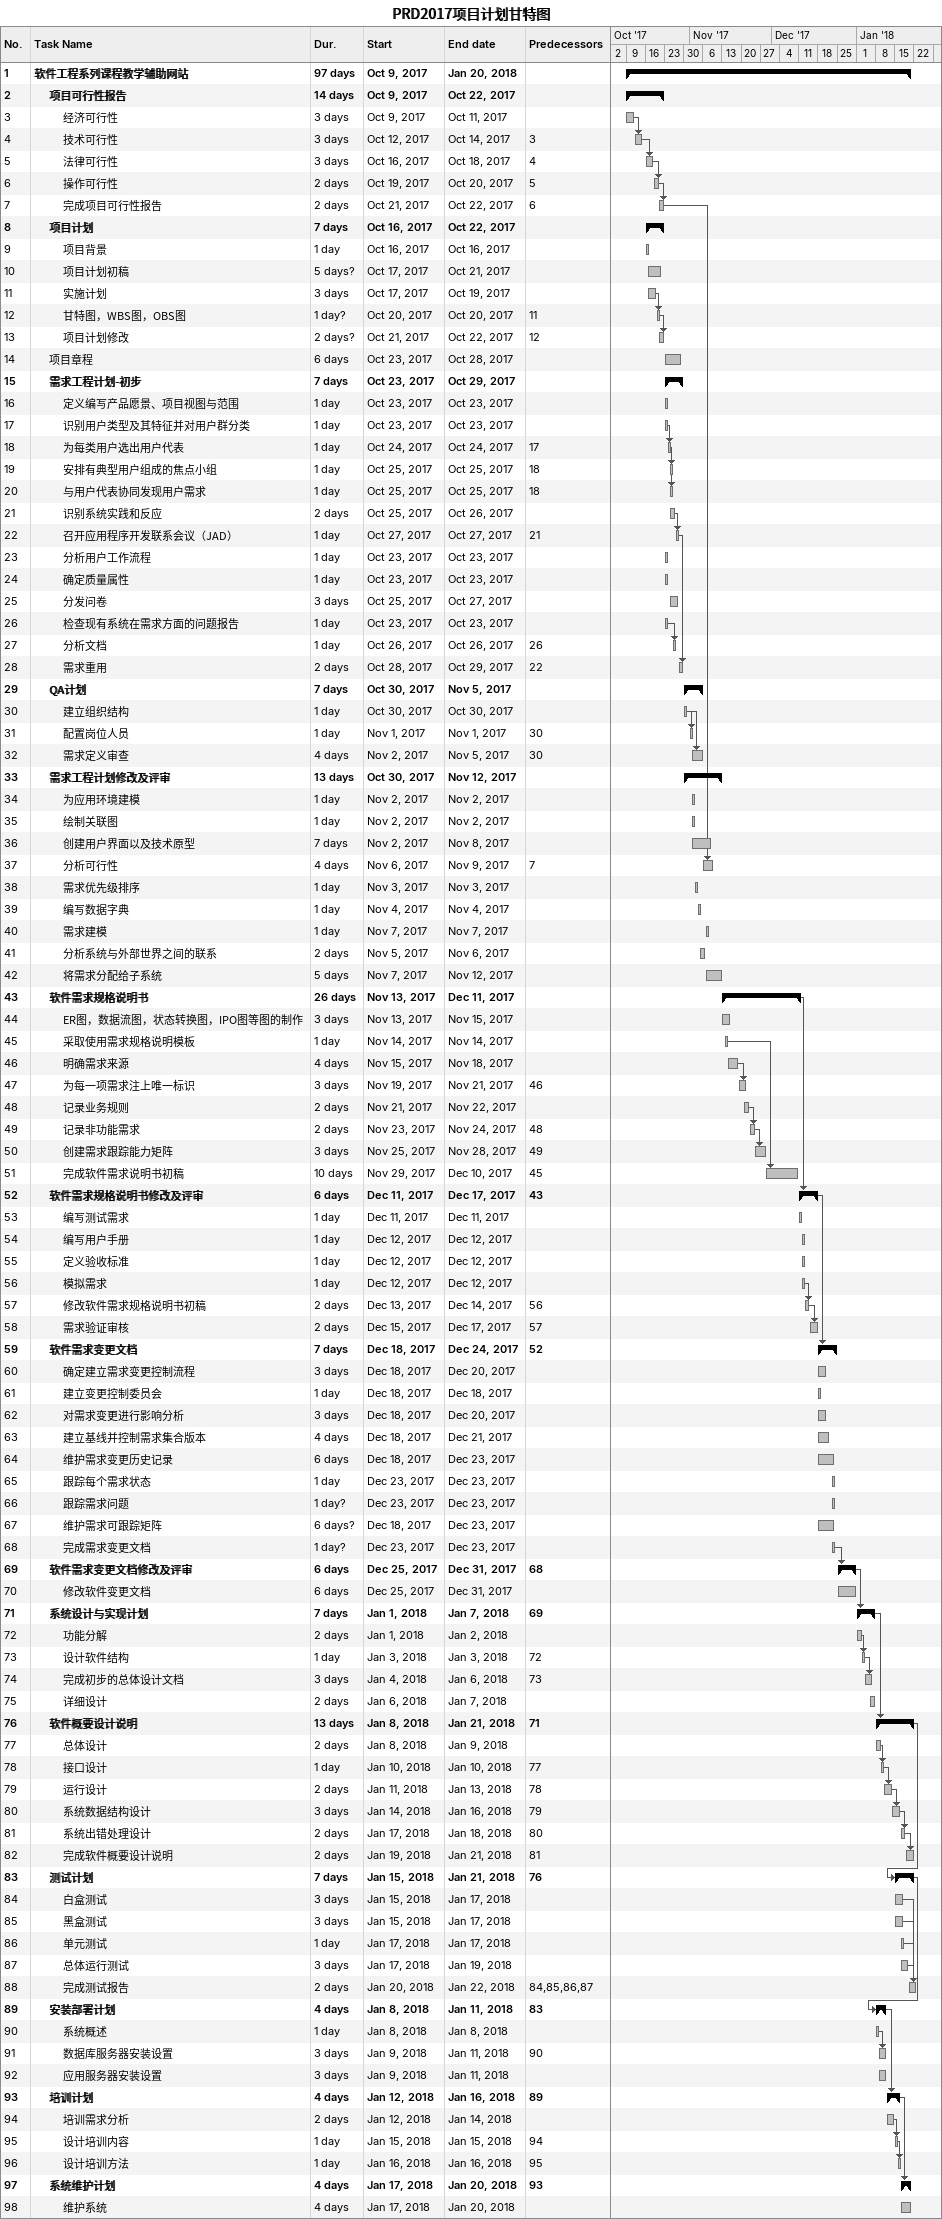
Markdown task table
PRD2017项目计划甘特图

| ID | Level | Task | Duration | Start | Finish | Predecessors |
|---|---|---|---|---|---|---|
| 1 | 1 | **软件工程系列课程教学辅助网站** | 97d | 2017-10-09 | 2018-01-20 |  |
| 2 | 2 | **项目可行性报告** | 14d | 2017-10-09 | 2017-10-22 |  |
| 3 | 3 | 经济可行性 | 3d | 2017-10-09 | 2017-10-11 |  |
| 4 | 3 | 技术可行性 | 3d | 2017-10-12 | 2017-10-14 | 3 |
| 5 | 3 | 法律可行性 | 3d | 2017-10-16 | 2017-10-18 | 4 |
| 6 | 3 | 操作可行性 | 2d | 2017-10-19 | 2017-10-20 | 5 |
| 7 | 3 | 完成项目可行性报告 | 2d | 2017-10-21 | 2017-10-22 | 6 |
| 8 | 2 | **项目计划** | 7d | 2017-10-16 | 2017-10-22 |  |
| 9 | 3 | 项目背景 | 1d | 2017-10-16 | 2017-10-16 |  |
| 10 | 3 | 项目计划初稿 | 5d? | 2017-10-17 | 2017-10-21 |  |
| 11 | 3 | 实施计划 | 3d | 2017-10-17 | 2017-10-19 |  |
| 12 | 3 | 甘特图，WBS图，OBS图 | 1d? | 2017-10-20 | 2017-10-20 | 11 |
| 13 | 3 | 项目计划修改 | 2d? | 2017-10-21 | 2017-10-22 | 12 |
| 14 | 2 | 项目章程 | 6d | 2017-10-23 | 2017-10-28 |  |
| 15 | 2 | **需求工程计划-初步** | 7d | 2017-10-23 | 2017-10-29 |  |
| 16 | 3 | 定义编写产品愿景、项目视图与范围 | 1d | 2017-10-23 | 2017-10-23 |  |
| 17 | 3 | 识别用户类型及其特征并对用户群分类 | 1d | 2017-10-23 | 2017-10-23 |  |
| 18 | 3 | 为每类用户选出用户代表 | 1d | 2017-10-24 | 2017-10-24 | 17 |
| 19 | 3 | 安排有典型用户组成的焦点小组 | 1d | 2017-10-25 | 2017-10-25 | 18 |
| 20 | 3 | 与用户代表协同发现用户需求 | 1d | 2017-10-25 | 2017-10-25 | 18 |
| 21 | 3 | 识别系统实践和反应 | 2d | 2017-10-25 | 2017-10-26 |  |
| 22 | 3 | 召开应用程序开发联系会议（JAD） | 1d | 2017-10-27 | 2017-10-27 | 21 |
| 23 | 3 | 分析用户工作流程 | 1d | 2017-10-23 | 2017-10-23 |  |
| 24 | 3 | 确定质量属性 | 1d | 2017-10-23 | 2017-10-23 |  |
| 25 | 3 | 分发问卷 | 3d | 2017-10-25 | 2017-10-27 |  |
| 26 | 3 | 检查现有系统在需求方面的问题报告 | 1d | 2017-10-23 | 2017-10-23 |  |
| 27 | 3 | 分析文档 | 1d | 2017-10-26 | 2017-10-26 | 26 |
| 28 | 3 | 需求重用 | 2d | 2017-10-28 | 2017-10-29 | 22 |
| 29 | 2 | **QA计划** | 7d | 2017-10-30 | 2017-11-05 |  |
| 30 | 3 | 建立组织结构 | 1d | 2017-10-30 | 2017-10-30 |  |
| 31 | 3 | 配置岗位人员 | 1d | 2017-11-01 | 2017-11-01 | 30 |
| 32 | 3 | 需求定义审查 | 4d | 2017-11-02 | 2017-11-05 | 30 |
| 33 | 2 | **需求工程计划修改及评审** | 13d | 2017-10-30 | 2017-11-12 |  |
| 34 | 3 | 为应用环境建模 | 1d | 2017-11-02 | 2017-11-02 |  |
| 35 | 3 | 绘制关联图 | 1d | 2017-11-02 | 2017-11-02 |  |
| 36 | 3 | 创建用户界面以及技术原型 | 7d | 2017-11-02 | 2017-11-08 |  |
| 37 | 3 | 分析可行性 | 4d | 2017-11-06 | 2017-11-09 | 7 |
| 38 | 3 | 需求优先级排序 | 1d | 2017-11-03 | 2017-11-03 |  |
| 39 | 3 | 编写数据字典 | 1d | 2017-11-04 | 2017-11-04 |  |
| 40 | 3 | 需求建模 | 1d | 2017-11-07 | 2017-11-07 |  |
| 41 | 3 | 分析系统与外部世界之间的联系 | 2d | 2017-11-05 | 2017-11-06 |  |
| 42 | 3 | 将需求分配给子系统 | 5d | 2017-11-07 | 2017-11-12 |  |
| 43 | 2 | **软件需求规格说明书** | 26d | 2017-11-13 | 2017-12-11 |  |
| 44 | 3 | ER图，数据流图，状态转换图，IPO图等图的制作 | 3d | 2017-11-13 | 2017-11-15 |  |
| 45 | 3 | 采取使用需求规格说明模板 | 1d | 2017-11-14 | 2017-11-14 |  |
| 46 | 3 | 明确需求来源 | 4d | 2017-11-15 | 2017-11-18 |  |
| 47 | 3 | 为每一项需求注上唯一标识 | 3d | 2017-11-19 | 2017-11-21 | 46 |
| 48 | 3 | 记录业务规则 | 2d | 2017-11-21 | 2017-11-22 |  |
| 49 | 3 | 记录非功能需求 | 2d | 2017-11-23 | 2017-11-24 | 48 |
| 50 | 3 | 创建需求跟踪能力矩阵 | 3d | 2017-11-25 | 2017-11-28 | 49 |
| 51 | 3 | 完成软件需求说明书初稿 | 10d | 2017-11-29 | 2017-12-10 | 45 |
| 52 | 2 | **软件需求规格说明书修改及评审** | 6d | 2017-12-11 | 2017-12-17 | 43 |
| 53 | 3 | 编写测试需求 | 1d | 2017-12-11 | 2017-12-11 |  |
| 54 | 3 | 编写用户手册 | 1d | 2017-12-12 | 2017-12-12 |  |
| 55 | 3 | 定义验收标准 | 1d | 2017-12-12 | 2017-12-12 |  |
| 56 | 3 | 模拟需求 | 1d | 2017-12-12 | 2017-12-12 |  |
| 57 | 3 | 修改软件需求规格说明书初稿 | 2d | 2017-12-13 | 2017-12-14 | 56 |
| 58 | 3 | 需求验证审核 | 2d | 2017-12-15 | 2017-12-17 | 57 |
| 59 | 2 | **软件需求变更文档** | 7d | 2017-12-18 | 2017-12-24 | 52 |
| 60 | 3 | 确定建立需求变更控制流程 | 3d | 2017-12-18 | 2017-12-20 |  |
| 61 | 3 | 建立变更控制委员会 | 1d | 2017-12-18 | 2017-12-18 |  |
| 62 | 3 | 对需求变更进行影响分析 | 3d | 2017-12-18 | 2017-12-20 |  |
| 63 | 3 | 建立基线并控制需求集合版本 | 4d | 2017-12-18 | 2017-12-21 |  |
| 64 | 3 | 维护需求变更历史记录 | 6d | 2017-12-18 | 2017-12-23 |  |
| 65 | 3 | 跟踪每个需求状态 | 1d | 2017-12-23 | 2017-12-23 |  |
| 66 | 3 | 跟踪需求问题 | 1d? | 2017-12-23 | 2017-12-23 |  |
| 67 | 3 | 维护需求可跟踪矩阵 | 6d? | 2017-12-18 | 2017-12-23 |  |
| 68 | 3 | 完成需求变更文档 | 1d? | 2017-12-23 | 2017-12-23 |  |
| 69 | 2 | **软件需求变更文档修改及评审** | 6d | 2017-12-25 | 2017-12-31 | 68 |
| 70 | 3 | 修改软件变更文档 | 6d | 2017-12-25 | 2017-12-31 |  |
| 71 | 2 | **系统设计与实现计划** | 7d | 2018-01-01 | 2018-01-07 | 69 |
| 72 | 3 | 功能分解 | 2d | 2018-01-01 | 2018-01-02 |  |
| 73 | 3 | 设计软件结构 | 1d | 2018-01-03 | 2018-01-03 | 72 |
| 74 | 3 | 完成初步的总体设计文档 | 3d | 2018-01-04 | 2018-01-06 | 73 |
| 75 | 3 | 详细设计 | 2d | 2018-01-06 | 2018-01-07 |  |
| 76 | 2 | **软件概要设计说明** | 13d | 2018-01-08 | 2018-01-21 | 71 |
| 77 | 3 | 总体设计 | 2d | 2018-01-08 | 2018-01-09 |  |
| 78 | 3 | 接口设计 | 1d | 2018-01-10 | 2018-01-10 | 77 |
| 79 | 3 | 运行设计 | 2d | 2018-01-11 | 2018-01-13 | 78 |
| 80 | 3 | 系统数据结构设计 | 3d | 2018-01-14 | 2018-01-16 | 79 |
| 81 | 3 | 系统出错处理设计 | 2d | 2018-01-17 | 2018-01-18 | 80 |
| 82 | 3 | 完成软件概要设计说明 | 2d | 2018-01-19 | 2018-01-21 | 81 |
| 83 | 2 | **测试计划** | 7d | 2018-01-15 | 2018-01-21 | 76 |
| 84 | 3 | 白盒测试 | 3d | 2018-01-15 | 2018-01-17 |  |
| 85 | 3 | 黑盒测试 | 3d | 2018-01-15 | 2018-01-17 |  |
| 86 | 3 | 单元测试 | 1d | 2018-01-17 | 2018-01-17 |  |
| 87 | 3 | 总体运行测试 | 3d | 2018-01-17 | 2018-01-19 |  |
| 88 | 3 | 完成测试报告 | 2d | 2018-01-20 | 2018-01-22 | 84, 85, 86, 87 |
| 89 | 2 | **安装部署计划** | 4d | 2018-01-08 | 2018-01-11 | 83 |
| 90 | 3 | 系统概述 | 1d | 2018-01-08 | 2018-01-08 |  |
| 91 | 3 | 数据库服务器安装设置 | 3d | 2018-01-09 | 2018-01-11 | 90 |
| 92 | 3 | 应用服务器安装设置 | 3d | 2018-01-09 | 2018-01-11 |  |
| 93 | 2 | **培训计划** | 4d | 2018-01-12 | 2018-01-16 | 89 |
| 94 | 3 | 培训需求分析 | 2d | 2018-01-12 | 2018-01-14 |  |
| 95 | 3 | 设计培训内容 | 1d | 2018-01-15 | 2018-01-15 | 94 |
| 96 | 3 | 设计培训方法 | 1d | 2018-01-16 | 2018-01-16 | 95 |
| 97 | 2 | **系统维护计划** | 4d | 2018-01-17 | 2018-01-20 | 93 |
| 98 | 3 | 维护系统 | 4d | 2018-01-17 | 2018-01-20 |  |
